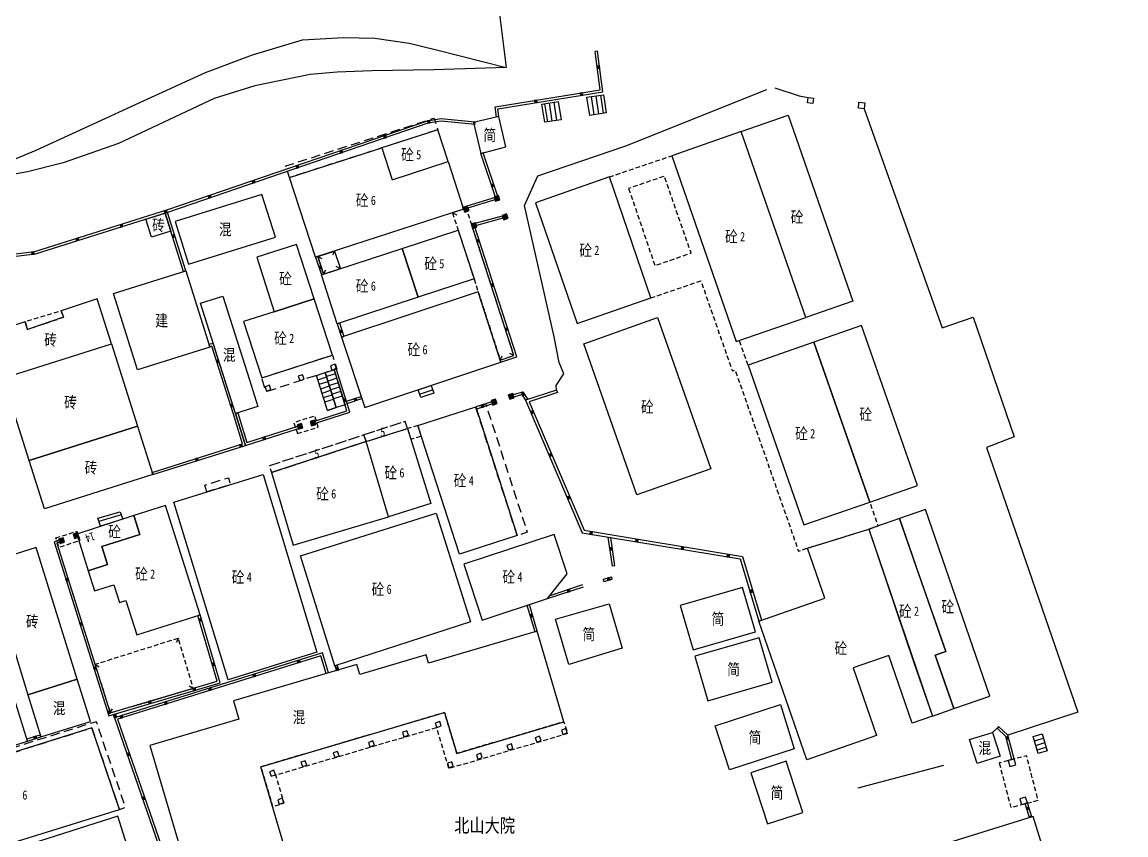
# Model space of a CAD drawing. Extents: x 395778 to 396698, y 996972 to 998012.
# Drawn here: x 396211.3 to 396330.3, y 997831.8 to 997919.4 of the extents above; entities that cross this region are included whole.
import ezdxf
from ezdxf.enums import TextEntityAlignment as Align

# ---------------------------------------------------------------- set-up
doc = ezdxf.new("R2010")
doc.units = 0
doc.header["$LTSCALE"] = 0.5
for name, pattern in [('X32', [1.5, 1, -0.5]), ('X39', [3, 2.5, -0.5]), ('X5', [3, 2, -1])]:
    doc.linetypes.add(name, pattern=pattern)
doc.layers.get('0').update_dxf_attribs({"linetype": 'CONTINUOUS'})
doc.layers.add('ASSIST', color=7, linetype='CONTINUOUS', plot=False)
doc.layers.add('JMD', color=6, linetype='CONTINUOUS')
doc.layers.add('门牌号', color=2, linetype='CONTINUOUS')
doc.styles.add('宋体', font='')
doc.styles.add('正等线体', font='simhei.ttf')
doc.styles.add('细等线体', font='', dxfattribs={"width": 0.8})
doc.styles.get('宋体').set_extended_font_data('SimSun')
doc.styles.get('细等线体').set_extended_font_data('SimSun')
doc.linetypes.add('444', pattern='A,4.5,[145,AAA.SHX,S=1,R=0,X=0,Y=1],4.5,-0.5,[146,AAA.SHX,S=1,R=0,X=0,Y=0],-0.5', length=10)
doc.linetypes.add('445', pattern='A,8,-0.5,[147,AAA.SHX,S=1,R=0,X=0,Y=0],-1.5', length=10)

# ---------------------------------------------------------------- blocks, each defined once
blk = doc.blocks.new('*U0')
at = {"linetype": 'Continuous'}
for points in [[(0, 0), (0.5, 0.5), (-0.5, 0.5)], [(0, 0), (-0.5, 0.5), (-0.5, -0.5)], [(0, 0), (-0.5, -0.5), (0.5, -0.5)], [(0, 0), (0.5, -0.5), (0.5, 0.5)]]:
    blk.add_solid(points, dxfattribs=at)
blk = doc.blocks.new('gc002')
blk.add_lwpolyline([(-0.5, -0.5), (0.5, -0.5), (0.5, 0.5), (-0.5, 0.5), (-0.5, -0.5)])
at = {"linetype": 'Continuous'}
blk.add_blockref('*U0', (0, 0), dxfattribs=at)
blk = doc.blocks.new('gc291')
blk.add_lwpolyline([(-0.5, -0.5), (0.5, -0.5), (0.5, 0.5), (-0.5, 0.5), (-0.5, -0.5)])

msp = doc.modelspace()

# ---------------------------------------------------------------- linework, layer by layer
at = {"layer": 'ASSIST', "linetype": 'Continuous', "flags": 128}
for points in [[(396208.7, 997903.9), (396212.79, 997905.56), (396217.18, 997907.58), (396220.31, 997909.03), (396223.11, 997910.32), (396231.03, 997913.95), (396236.1, 997915.84), (396241.51, 997917.46), (396245.94, 997917.7), (396249.31, 997917.64), (396253.02, 997917.11), (396255.8, 997916.43), (396263.46, 997914.5), (396263.46, 997914.5), (396255.66, 997914.24), (396248.99, 997914.13), (396245.24, 997913.99), (396242.35, 997913.72), (396236.38, 997912.5), (396231.99, 997911.13), (396221.68, 997906.29), (396215.7, 997904.22), (396211.83, 997903.23), (396207.24, 997902.42)], [(396301.45, 997836.84), (396310.67, 997839.29)]]:
    msp.add_lwpolyline(points, dxfattribs=at)
for points in [[(396267.34, 997910.54), (396269.1, 997910.81), (396269.4, 997908.85), (396267.64, 997908.58)], [(396274.26, 997909.59), (396272.49, 997909.32), (396272.19, 997911.28), (396273.96, 997911.55)], [(396244.19, 997877.53), (396243.03, 997881.29), (396243.97, 997881.62), (396245.14, 997877.82)], [(396244.93, 997881.91), (396246.1, 997878.12), (396245.14, 997877.82), (396243.97, 997881.62)], [(396254.27, 997878.9), (396253.99, 997879.75), (396255.39, 997880.21), (396255.67, 997879.38)], [(396221.86, 997866.58), (396222.12, 997865.81), (396219.73, 997865.03), (396219.45, 997865.9)], [(396320.87, 997840.53), (396320.33, 997842.38), (396321.3, 997842.67), (396321.84, 997840.84)]]:
    msp.add_lwpolyline(points, close=True, dxfattribs=at)
at = {"layer": 'JMD', "linetype": 'Continuous'}
for p, q in [((396273.31, 997916.23), (396273.06, 997916.2)), ((396268.11, 997910.66), (396268.41, 997908.7)), ((396268.6, 997910.73), (396268.91, 997908.77)), ((396269.1, 997910.81), (396269.4, 997908.85)), ((396272.49, 997909.32), (396272.19, 997911.28)), ((396272.98, 997909.4), (396272.68, 997911.36)), ((396273.48, 997909.47), (396273.18, 997911.43)), ((396273.97, 997909.55), (396273.67, 997911.51)), ((396267.62, 997910.58), (396267.92, 997908.62)), ((396260.08, 997908.59), (396260.05, 997908.34)), ((396262.7, 997909.19), (396262.45, 997909.16)), ((396260.99, 997905.28), (396260.75, 997905.21, -992.97)), ((396226.94, 997898.86), (396226.7, 997898.79)), ((396257.69, 997898.82), (396258.14, 997898.59)), ((396258.87, 997899.2), (396258.8, 997899.44)), ((396259.18, 997899.3), (396258.95, 997898.85)), ((396263.15, 997898.27), (396263.09, 997898.51)), ((396242.92, 997894.03), (396243.16, 997894.11)), ((396243.16, 997894.11), (396243.6, 997893.88)), ((396244.97, 997894.69), (396244.74, 997894.25)), ((396245.59, 997892.8), (396245.15, 997893.03)), ((396228.91, 997892.57), (396228.67, 997892.5)), ((396243.55, 997892.14), (396243.79, 997892.21)), ((396243.79, 997892.21), (396244.01, 997892.66)), ((396245.26, 997886.87), (396245.5, 997886.94)), ((396231.42, 997884.61), (396231.49, 997884.37)), ((396245.71, 997885.42), (396245.95, 997885.49, -82.64)), ((396262.84, 997882.94), (396263.06, 997883.39)), ((396264.31, 997883.44), (396263.87, 997883.66)), ((396262.91, 997882.71), (396262.84, 997882.94)), ((396243.03, 997881.29), (396243.97, 997881.62)), ((396243.17, 997880.82), (396244.12, 997881.14)), ((396245.07, 997881.46), (396244.11, 997881.17)), ((396245.21, 997880.99), (396244.26, 997880.69)), ((396245.15, 997882.03), (396244.92, 997881.95)), ((396243.32, 997880.34), (396244.27, 997880.65)), ((396243.47, 997879.86), (396244.42, 997880.17)), ((396243.62, 997879.38), (396244.57, 997879.69)), ((396245.36, 997880.51), (396244.41, 997880.21)), ((396245.51, 997880.03), (396244.55, 997879.74)), ((396253.99, 997879.75), (396255.39, 997880.21)), ((396254.14, 997879.27), (396255.54, 997879.75)), ((396268.91, 997879.72), (396269, 997879.44)), ((396243.76, 997878.91), (396244.72, 997879.21)), ((396243.91, 997878.43), (396244.86, 997878.73)), ((396245.66, 997879.55), (396244.7, 997879.26)), ((396245.8, 997879.07), (396244.85, 997878.78)), ((396247.9, 997878.79), (396247.83, 997879.03)), ((396264.2, 997878.95), (396264.13, 997879.19)), ((396265.56, 997878.62), (396265.77, 997878.76)), ((396244.19, 997877.53), (396245.14, 997877.82)), ((396246.1, 997878.12), (396245.14, 997877.82)), ((396260.19, 997877.9), (396260.27, 997877.66)), ((396261.93, 997878.46), (396262.01, 997878.22)), ((396234.28, 997877.19), (396234.52, 997877.27)), ((396242.9, 997876.15), (396242.82, 997876.38)), ((396241.08, 997875.57), (396241.01, 997875.81)), ((396225.37, 997870.6), (396225.3, 997870.84)), ((396221.96, 997866.28), (396219.55, 997865.56)), ((396222.12, 997865.81), (396219.73, 997865.03)), ((396215.35, 997863.58), (396215.43, 997863.34)), ((396274.75, 997863.82), (396274.5, 997863.79)), ((396275.19, 997860.78), (396274.94, 997860.75)), ((396274.92, 997859.34), (396274.86, 997859.58)), ((396274.01, 997859.09), (396273.96, 997859.34)), ((396267.94, 997857.23), (396268.22, 997857.58)), ((396265.99, 997856.59), (396265.75, 997856.51)), ((396230.46, 997855.49), (396230.23, 997855.42)), ((396266.83, 997853.72), (396266.59, 997853.64)), ((396228.12, 997852.96), (396227.89, 997852.52)), ((396219.14, 997850.13), (396219.58, 997849.9)), ((396245.01, 997850), (396245.25, 997850.07)), ((396244.3, 997849.22), (396244.06, 997849.15)), ((396245.16, 997849.47), (396245.4, 997849.54)), ((396229.72, 997847.55), (396229.28, 997847.79)), ((396220.78, 997844.92), (396221.01, 997845.36)), ((396221.22, 997844.39), (396221.45, 997844.47)), ((396316.59, 997843.44), (396316.42, 997843.26)), ((396211.86, 997841.87), (396211.79, 997842.11)), ((396213.29, 997842.32), (396213.21, 997842.55)), ((396320.33, 997842.38), (396321.3, 997842.67)), ((396320.47, 997841.9), (396321.44, 997842.2)), ((396320.61, 997841.42), (396321.58, 997841.72)), ((396320.75, 997840.94), (396321.72, 997841.24)), ((396319.69, 997835.23), (396319.45, 997835.15)), ((396320.14, 997833.78), (396319.9, 997833.71))]:
    msp.add_line(p, q, dxfattribs=at)
at = {"layer": 'JMD', "linetype": '445', "flags": 128}
msp.add_lwpolyline([(396317.09, 997950.1), (396299.89, 997943.47), (396287.57, 997939.32), (396261.61, 997929.47), (396263.46, 997914.5)], dxfattribs=at)
at = {"layer": 'JMD', "linetype": 'Continuous', "flags": 128}
for points in [[(396262.45, 997909.14), (396262.3, 997910.23), (396273.62, 997912.06), (396273.06, 997916.2)], [(396260.15, 997908.33), (396256.46, 997908.71), (396255.01, 997908.47), (396227.04, 997898.89), (396212.66, 997894.38), (396207.31, 997893.72), (396207.96, 997891.59), (396206.21, 997891.05), (396207.03, 997888.36)], [(396258.8, 997899.44), (396262.32, 997900.52), (396260.75, 997905.21)], [(396228.67, 997892.5), (396226.7, 997898.79)], [(396262.84, 997882.94), (396264.31, 997883.44), (396259.75, 997897.58), (396263.09, 997898.51)], [(396243.16, 997894.11), (396243.79, 997892.21)], [(396225.3, 997870.84), (396235.04, 997873.91), (396234.05, 997877.12), (396231.73, 997884.44), (396231.49, 997884.37)], [(396242.82, 997876.38), (396246.29, 997877.49), (396244.92, 997881.95)], [(396246.24, 997878.52), (396247.83, 997879.03)], [(396264.13, 997879.19), (396265.26, 997879.53), (396265.81, 997878.7)], [(396269, 997879.44), (396265.97, 997878.44), (396271.9, 997864.6), (396288.96, 997861.77), (396291, 997854.9)], [(396262.01, 997878.22), (396260.27, 997877.66)], [(396234.52, 997877.27), (396235.52, 997874.06), (396241.01, 997875.81)], [(396215.43, 997863.34), (396215.02, 997863.21), (396220.78, 997844.92), (396232.32, 997848.32), (396230.23, 997855.42)], [(396274.94, 997860.75), (396274.49, 997863.87)], [(396273.96, 997859.34), (396274.86, 997859.58)], [(396268.22, 997857.58), (396271.76, 997858.74)], [(396266.59, 997853.64), (396265.75, 997856.51)], [(396244.06, 997849.15), (396243.49, 997851.08), (396221.54, 997844.23), (396226.61, 997829.6), (396226.43, 997829.54), (396230.12, 997817.52)], [(396245.25, 997850.08), (396245.4, 997849.54)], [(396221.33, 997844.82), (396221.45, 997844.46)], [(396318.02, 997839.88), (396317.37, 997842.38), (396316.42, 997843.26)], [(396211.79, 997842.11), (396213.21, 997842.55)], [(396319.92, 997833.64), (396319.45, 997835.15)]]:
    msp.add_lwpolyline(points, dxfattribs=at)
at = {"layer": 'JMD', "color": 7, "linetype": 'Continuous', "flags": 128}
for points in [[(396262.7, 997909.19), (396262.58, 997910.02), (396273.9, 997911.86), (396273.31, 997916.23)], [(396260.08, 997908.59), (396256.45, 997908.96), (396254.95, 997908.71), (396226.96, 997899.13), (396212.6, 997894.63), (396206.98, 997893.94), (396207.65, 997891.75), (396205.9, 997891.21), (396206.8, 997888.29)], [(396258.87, 997899.2), (396262.64, 997900.35), (396260.99, 997905.28)], [(396228.91, 997892.57), (396226.94, 997898.86)], [(396262.91, 997882.71), (396264.63, 997883.28), (396260.06, 997897.41), (396263.15, 997898.27)], [(396242.92, 997894.03), (396243.55, 997892.14)], [(396225.37, 997870.6), (396235.35, 997873.74), (396234.28, 997877.19), (396231.89, 997884.75), (396231.42, 997884.61)], [(396242.9, 997876.15), (396246.6, 997877.32), (396245.15, 997882.03)], [(396268.91, 997879.72), (396265.56, 997878.62), (396271.69, 997864.33), (396288.73, 997861.51), (396290.71, 997854.8)], [(396246.31, 997878.28), (396247.9, 997878.79)], [(396264.2, 997878.95), (396265.16, 997879.23), (396265.56, 997878.62)], [(396261.93, 997878.46), (396260.19, 997877.9)], [(396234.28, 997877.19), (396235.35, 997873.74), (396241.08, 997875.57)], [(396215.35, 997863.58), (396214.71, 997863.37), (396220.61, 997844.61), (396232.63, 997848.15), (396230.46, 997855.49)], [(396275.19, 997860.78), (396274.75, 997863.82)], [(396267.94, 997857.23), (396271.81, 997858.49)], [(396274.01, 997859.09), (396274.92, 997859.34)], [(396266.83, 997853.72), (396265.99, 997856.59)], [(396244.3, 997849.22), (396243.66, 997851.39), (396221.22, 997844.39), (396226.29, 997829.75), (396226.12, 997829.7), (396229.89, 997817.45)], [(396245.01, 997850), (396245.16, 997849.47)], [(396221.09, 997844.75), (396221.22, 997844.39)], [(396318.26, 997839.95), (396317.59, 997842.51), (396316.59, 997843.44)], [(396211.86, 997841.87), (396213.29, 997842.32)], [(396320.16, 997833.71), (396319.69, 997835.23)]]:
    msp.add_lwpolyline(points, dxfattribs=at)
at = {"layer": 'JMD', "linetype": '444', "flags": 128}
for points, elevation in [([(396268.91, 997879.72), (396268.86, 997880.22), (396269.69, 997881.45), (396269.21, 997882.7), (396268.64, 997885.45), (396265.47, 997899.6), (396266.88, 997902.79), (396276.39, 997906.03), (396291.6, 997912.13)], 4.1), ([(396292.46, 997912.31), (396295.09, 997911.42), (396296.06, 997911.26)], 4.1), ([(396302.1, 997910.03), (396310.5, 997886.43), (396313.85, 997887.58), (396318.28, 997874.66), (396315.27, 997873.52), (396325.14, 997844.98)], 4.36), ([(396325.14, 997844.98), (396317.59, 997842.51)], 4.16)]:
    msp.add_lwpolyline(points, dxfattribs=dict(at, elevation=elevation))
at = {"layer": 'JMD', "linetype": 'Continuous'}
for points in [[(396267.34, 997910.54), (396269.1, 997910.81)], [(396272.19, 997911.28), (396273.96, 997911.55)], [(396274.26, 997909.59), (396272.49, 997909.32)], [(396269.4, 997908.85), (396267.64, 997908.58)], [(396244.19, 997877.53), (396243.03, 997881.29)], [(396243.97, 997881.62), (396245.14, 997877.82)], [(396244.93, 997881.91), (396246.1, 997878.12)], [(396254.27, 997878.9), (396253.99, 997879.75)], [(396255.39, 997880.21), (396255.67, 997879.38)], [(396219.73, 997865.03), (396219.45, 997865.9)], [(396221.86, 997866.58), (396222.12, 997865.81)], [(396320.87, 997840.53), (396320.33, 997842.38)], [(396321.3, 997842.67), (396321.84, 997840.84)]]:
    msp.add_lwpolyline(points, dxfattribs=at)
at = {"layer": 'JMD', "linetype": 'Continuous', "flags": 128}
for points, elevation in [([(396296.06, 997911.26), (396296.62, 997911.19), (396296.55, 997910.62), (396295.98, 997910.69)], 4.1), ([(396301.53, 997910.74), (396302.17, 997910.68), (396302.1, 997910.03), (396301.46, 997910.1)], 4.09), ([(396260.75, 997905.21), (396263.45, 997905.94), (396262.7, 997909.19), (396259.97, 997908.56)], -992.97), ([(396266.63, 997899.9), (396271.12, 997886.89), (396279.07, 997889.64), (396274.61, 997902.69)], -989.86), ([(396226.7, 997898.79), (396227.31, 997896.84), (396225.23, 997896.19), (396224.62, 997898.14)], -92.68), ([(396271.86, 997884.69), (396279.81, 997887.52), (396285.54, 997871.22), (396277.58, 997868.42)], -991.09), ([(396307.84, 997869.43), (396301.8, 997886.68), (396296.67, 997884.88), (396302.71, 997867.64)], -985.32), ([(396290.36, 997853.64), (396288.97, 997858.43), (396282.26, 997856.49), (396283.65, 997851.7)], 2.5)]:
    msp.add_lwpolyline(points, close=True, dxfattribs=dict(at, elevation=elevation))
at = {"layer": 'JMD', "linetype": 'X5', "flags": 128}
for points in [[(396256.1, 997907.77), (396250.07, 997905.82), (396240.12, 997902.62), (396239.72, 997903.88), (396255.7, 997909.02)], [(396237.11, 997881.02), (396244.73, 997883.49), (396245.21, 997882), (396237.59, 997879.53)], [(396264.67, 997864.03), (396260.19, 997877.9), (396261.26, 997878.24), (396265.75, 997864.38)], [(396231.18, 997868.74), (396230.96, 997869.46), (396233.51, 997870.27), (396233.73, 997869.53)], [(396200.4, 997838.05), (396200.55, 997837.58), (396218.77, 997843.3), (396221.76, 997834.52), (396222.42, 997834.74), (396219.28, 997843.97)]]:
    msp.add_lwpolyline(points, close=True, dxfattribs=at)
at = {"layer": 'JMD', "linetype": 'Continuous', "flags": 128}
for points in [[(396293.88, 997909.33), (396300.87, 997889.29), (396295.81, 997887.52), (396288.84, 997907.58)], [(396257.21, 997904.34), (396256.1, 997907.77), (396250.07, 997905.82), (396251.18, 997902.39)], [(396288.3, 997884.94), (396295.8, 997887.55), (396288.84, 997907.58), (396281.34, 997904.97)], [(396257.21, 997904.34), (396258.87, 997899.2), (396242.92, 997894.03), (396240.12, 997902.62), (396250.07, 997905.82), (396251.18, 997902.39)], [(396237.14, 997900.81), (396227.77, 997897.87), (396229.21, 997893.27), (396238.58, 997896.21)], [(396253.97, 997889.72), (396252.25, 997894.98), (396258.29, 997896.96), (396260.02, 997891.69)], [(396238.46, 997888.16), (396242.77, 997889.56), (396240.87, 997895.39), (396236.6, 997894.04)], [(396243.79, 997892.21), (396243.16, 997894.11), (396244.97, 997894.69), (396245.59, 997892.8)], [(396245.26, 997886.87), (396243.55, 997892.14), (396252.25, 997894.98), (396253.97, 997889.72)], [(396221.14, 997890.12), (396228.91, 997892.57), (396231.5, 997884.34), (396223.73, 997881.89)], [(396211.58, 997887.08), (396207.71, 997885.85), (396209.24, 997880.99), (396220.91, 997884.69), (396219.37, 997889.55), (396215.49, 997888.24), (396215.72, 997887.56), (396211.85, 997886.26)], [(396232.93, 997889.85), (396235.79, 997880.81), (396236.69, 997877.95), (396234.28, 997877.19), (396230.52, 997889.09)], [(396235.16, 997887.12), (396237.11, 997881.02), (396244.73, 997883.49), (396242.76, 997889.56), (396238.46, 997888.16)], [(396262.91, 997882.71), (396260.46, 997890.3), (396245.71, 997885.42), (396248.22, 997877.84)], [(396212.04, 997872.12), (396209.24, 997880.99), (396220.91, 997884.69), (396223.72, 997875.82)], [(396302.71, 997867.64), (396296.67, 997884.88), (396289.56, 997882.39), (396295.59, 997865.18)], [(396253.96, 997875.91), (396260.19, 997877.9), (396264.67, 997864.03), (396258.45, 997862.02)], [(396223.72, 997875.82), (396225.37, 997870.6), (396213.68, 997866.91), (396212.04, 997872.12)], [(396250.77, 997866.05), (396248.36, 997874.17), (396252.84, 997875.56), (396255.34, 997867.47)], [(396248.36, 997874.17), (396238.17, 997870.83), (396240.49, 997863.01), (396250.77, 997866.05)], [(396227.64, 997867.63), (396237.25, 997870.63), (396243.07, 997851.45), (396233.48, 997848.48)], [(396226.73, 997867.29), (396223.3, 997866.19), (396223.95, 997864.15), (396219.85, 997862.84), (396220.47, 997860.9), (396218.4, 997860.24), (396219.09, 997858.08), (396221.16, 997858.73), (396221.76, 997856.82), (396222.46, 997857.05), (396223.63, 997853.33), (396230.46, 997855.49)], [(396308.03, 997859.74), (396310.88, 997851.53), (396309.75, 997851.14), (396311.75, 997845.38), (396315.65, 997846.73), (396308.7, 997866.84), (396305.9, 997865.87), (396308.03, 997859.74)], [(396218.4, 997860.24), (396220.47, 997860.9), (396219.85, 997862.84), (396223.95, 997864.15), (396223.3, 997866.19), (396217.16, 997864.2)], [(396259.62, 997854.72), (396245.01, 997850), (396241.29, 997861.86), (396255.94, 997866.45)], [(396307.45, 997850.34), (396309.45, 997844.58), (396311.75, 997845.38), (396309.75, 997851.14), (396310.88, 997851.53), (396307.7, 997860.7), (396305.9, 997865.87), (396302.58, 997864.71), (396307.45, 997850.34)], [(396309.45, 997844.58), (396307.26, 997843.82), (396304.74, 997851.09), (396300.9, 997849.76), (396303.43, 997842.49), (396295.9, 997839.87), (396290.71, 997854.8), (396297.86, 997857.28), (396295.97, 997862.68), (396302.58, 997864.71)], [(396258.9, 997860.95), (396260.87, 997854.92), (396267.94, 997857.23), (396270.05, 997859.9), (396268.66, 997864.14)], [(396217.22, 997848.54), (396212.77, 997862.73), (396207.55, 997861.09), (396211.9, 997846.86)], [(396268.81, 997855.01), (396274.59, 997856.68), (396275.98, 997851.89), (396270.22, 997850.12)], [(396247.38, 997850.12), (396234.07, 997846.22), (396234.65, 997844.23), (396225.06, 997841.41), (396229.6, 997825.94), (396228.73, 997825.69), (396229.34, 997823.61), (396230.93, 997824.11), (396231.36, 997822.77), (396240.94, 997825.82), (396237.03, 997839.11), (396256.84, 997844.95), (396258.14, 997840.55), (396269.71, 997843.96), (396266.83, 997853.72), (396255.1, 997850.26), (396254.83, 997851.17), (396247.69, 997849.07), (396247.38, 997850.12)], [(396292.15, 997848.23), (396290.76, 997853.02), (396283.84, 997851.02), (396285.23, 997846.23)], [(396217.22, 997848.54), (396211.9, 997846.86), (396213.29, 997842.32), (396218.65, 997844)], [(396198.96, 997842.85), (396200.39, 997838.27), (396211.86, 997841.87), (396210.45, 997846.41)], [(396293.07, 997845.82), (396294.55, 997841.05), (396287.57, 997838.77), (396286.02, 997843.51)], [(396200.55, 997837.58), (396203.56, 997828.86), (396221.76, 997834.52), (396218.77, 997843.3)], [(396316.74, 997840.25), (396314.28, 997839.47), (396313.46, 997842.04), (396315.93, 997842.82)], [(396293.67, 997839.72), (396289.87, 997838.47), (396291.68, 997832.95), (396295.48, 997834.19), (396293.67, 997839.72)], [(396318.26, 997839.95), (396318.01, 997839.88), (396317.63, 997839.78), (396317.79, 997839.15), (396318.43, 997839.32)], [(396319.5, 997835.85), (396319.25, 997835.77), (396318.87, 997835.65), (396319.06, 997835.03), (396319.69, 997835.23)], [(396203.98, 997828.19), (396207.73, 997816.61), (396225.22, 997822.23), (396221.58, 997833.79)], [(396318.4, 997797.82), (396330.32, 997801.54), (396320.32, 997833.76), (396308.4, 997830.06)]]:
    msp.add_lwpolyline(points, close=True, dxfattribs=at)
at = {"layer": 'JMD', "linetype": 'X32', "flags": 128}
for points in [[(396274.61, 997902.69), (396281.34, 997904.97)], [(396279.07, 997889.64), (396284.47, 997891.49), (396287.87, 997881.78), (396288.16, 997881.9), (396295.01, 997862.34), (396295.97, 997862.68), (396302.58, 997864.71), (396303.61, 997865.07), (396302.71, 997867.64)], [(396289.56, 997882.39), (396288.63, 997885.06)]]:
    msp.add_lwpolyline(points, dxfattribs=at)
for points in [[(396276.68, 997901.45), (396279.52, 997893.14), (396283.42, 997894.48), (396280.54, 997902.76)], [(396257.69, 997898.82), (396258.29, 997896.96), (396260.02, 997891.69), (396260.46, 997890.3), (396262.84, 997882.94), (396264.31, 997883.44), (396259.75, 997897.58), (396259.18, 997899.3), (396258.87, 997899.2)], [(396211.58, 997887.08), (396211.85, 997886.26), (396215.72, 997887.56), (396215.49, 997888.24)], [(396240.96, 997875.02), (396243.21, 997875.73), (396242.83, 997876.92), (396240.58, 997876.2)], [(396253.96, 997875.91), (396252.84, 997875.56), (396253.19, 997874.41), (396254.33, 997874.76)], [(396214.91, 997863.77), (396217.18, 997864.51), (396217.51, 997863.5), (396215.24, 997862.75)], [(396220.78, 997844.92), (396229.72, 997847.55), (396228.12, 997852.96), (396219.14, 997850.13)], [(396258.14, 997840.55), (396256.84, 997844.95), (396237.03, 997839.11), (396238.29, 997834.81), (396239.53, 997835.22), (396238.64, 997838.23), (396255.96, 997843.33), (396257.26, 997838.93), (396270.13, 997842.72), (396269.71, 997843.96)], [(396316.65, 997839.52), (396317.9, 997834.73), (396320.85, 997835.5), (396319.61, 997840.29)]]:
    msp.add_lwpolyline(points, close=True, dxfattribs=at)
at = {"layer": 'JMD', "color": 7, "linetype": 'Continuous', "elevation": -82.64, "flags": 128}
msp.add_lwpolyline([(396245.26, 997886.87), (396245.71, 997885.42)], dxfattribs=at)
at = {"layer": 'JMD', "linetype": 'Continuous', "elevation": -82.64, "flags": 128}
msp.add_lwpolyline([(396245.5, 997886.95), (396245.95, 997885.49)], dxfattribs=at)
at = {"layer": 'JMD', "linetype": 'X39', "flags": 128}
for points in [[(396248.36, 997874.17), (396252.84, 997875.56), (396252.59, 997876.33), (396248.14, 997874.88)], [(396238.17, 997870.83), (396248.36, 997874.17), (396248.14, 997874.88), (396237.94, 997871.55)]]:
    msp.add_lwpolyline(points, close=True, dxfattribs=at)
at = {"layer": 'JMD', "linetype": '444', "flags": 128}
msp.add_lwpolyline([(396315.93, 997842.82), (396316.42, 997843.26)], dxfattribs=at)

# ---------------------------------------------------------------- block references
at = {"layer": 'JMD', "linetype": 'Continuous', "xscale": 0.25, "yscale": 0.25}
for p, rotation in [((396273.42, 997914.51), 97.72655390219893), ((396266.67, 997910.81), 9.208566126396633), ((396271.61, 997911.61), 9.208566126396633), ((396255.13, 997908.62), 189.4288230884667), ((396250.42, 997907.03), 198.8964530679243), ((396245.69, 997905.41), 198.8964530679243), ((396240.96, 997903.79), 198.8964530679243), ((396236.23, 997902.17), 198.8964530679243), ((396262.03, 997901.77), 108.5649252249515), ((396231.5, 997900.55), 198.8964530679243), ((396226.76, 997898.94), 197.4076398085654), ((396221.99, 997897.44), 197.4076398085654), ((396227.61, 997896.31), 107.4076398090922), ((396217.22, 997895.95), 197.4076398085654), ((396260.45, 997895.8), 107.8973628353782), ((396212.42, 997894.48), 187.0396763968558), ((396243.42, 997892.93), 288.4349488223935), ((396261.99, 997891.04), 107.8973628353782), ((396245.65, 997886.03), 287.2079654322233), ((396263.53, 997886.28), 107.8973628353782), ((396232.37, 997882.81), 107.5668394387995), ((396246.07, 997878.63), 107.1122111556284), ((396247.22, 997878.7), 17.64823169583945), ((396265.29, 997879.27), 303.4527521446537), ((396233.88, 997878.04), 107.5668394387995), ((396260.93, 997878), 197.8503502203888), ((396266.26, 997877.31), 293.2145574833519), ((396234.88, 997873.73), 17.47003297439289), ((396237.38, 997874.52), 17.64306306600472), ((396268.23, 997872.71), 293.2145574833519), ((396230.11, 997872.23), 17.47003297439289), ((396270.2, 997868.12), 293.2145574833519), ((396272.63, 997864.3), 350.5878148130806), ((396277.56, 997863.48), 350.5878148130806), ((396274.8, 997862.59), 98.29375023634468), ((396282.5, 997862.67), 350.5878148130806), ((396287.43, 997861.85), 350.5878148130806), ((396274.53, 997859.36), 15.29690722399743), ((396216.12, 997859.28), 287.4692671697532), ((396270.22, 997858.1), 18.08467313842005), ((396289.89, 997858.03), 286.4857318117199), ((396230.49, 997854.95), 106.3945199891092), ((396266.21, 997855.4), 106.4110490199343), ((396217.63, 997854.51), 287.4692671697532), ((396231.9, 997850.16), 106.3945199891092), ((396241.09, 997850.46), 197.3336723942832), ((396219.13, 997849.74), 287.4692671697532), ((396236.31, 997848.97), 197.3336723942832), ((396245.22, 997849.72), 286.355266289689), ((396229.84, 997847.46), 16.39451998926364), ((396231.54, 997847.48), 197.3336723942832), ((396225.04, 997846.05), 16.39451998926364), ((396226.77, 997845.99), 197.3336723942832), ((396220.63, 997844.97), 287.4692671697532), ((396221.28, 997844.57), 289.1207986989513), ((396221.99, 997844.5), 197.3336723942832), ((396212.68, 997842.26), 17.42597797556069), ((396317.54, 997842.21), 104.7062357071687), ((396222.72, 997840.44), 289.1207986987674), ((396224.35, 997835.71), 289.1207986987674), ((396319.75, 997834.61), 107.277010872481)]:
    msp.add_blockref('gc002', p, dxfattribs=dict(at, rotation=rotation))
at = {"layer": 'JMD', "linetype": 'Continuous', "yscale": 0.5, "zscale": 0.5}
for name, p, xscale, rotation in [('gc002', (396262.49, 997900.38, -93.34), 0.4999999999999999, 288.2792541527822), ('gc002', (396259.14, 997899.21, -93.88), 0.5, 23.17068428707456), ('gc002', (396260, 997897.45, -93.89), 0.5, 15.63090799150501), ('gc002', (396263.37, 997898.39, -93.34), 0.4999999999999999, 108.2792541527822), ('gc291', (396244.84, 997882.19), 0.4999999999999996, 19.11442804784273), ('gc291', (396241.37, 997881.05), 0.4999999999999996, 19.11442804784273), ('gc291', (396237.79, 997879.92), 0.4999999999999999, 19.11442804784272), ('gc002', (396262.18, 997878.42, -94.82), 0.5, 18.03627687116853), ('gc002', (396264.02, 997879.04, -94.82), 0.5, 198.0362768711685), ('gc002', (396241.25, 997875.81), 0.5, 16.62214852161867), ('gc002', (396242.65, 997876.17), 0.5, 16.62214852161867), ('gc002', (396217.07, 997864.03), 0.5, 17.81202752179912), ('gc002', (396215.52, 997863.49), 0.5, 17.81202752179912), ('gc291', (396256.15, 997843.67), 0.5000000000000006, 109.080075628906), ('gc291', (396252.61, 997842.67), 0.5, 109.0800756289059), ('gc291', (396269.75, 997842.91), 0.5000000000000006, 109.080075628906), ('gc291', (396248.94, 997841.58), 0.5, 109.0800756289059), ('gc291', (396266.92, 997842.09), 0.5000000000000006, 109.080075628906), ('gc291', (396245.14, 997840.44), 0.5, 109.0800756289059), ('gc291', (396260.58, 997840.25), 0.5000000000000006, 109.080075628906), ('gc291', (396263.88, 997841.25), 0.5000000000000006, 109.080075628906), ('gc291', (396241.65, 997839.44), 0.5000000000000001, 109.0800756289059), ('gc291', (396257.45, 997839.33), 0.5000000000000006, 109.080075628906), ('gc291', (396238.27, 997838.41), 0.5000000000000001, 109.0800756289059), ('gc291', (396239.16, 997835.4), 0.5, 109.0800756289059)]:
    msp.add_blockref(name, p, dxfattribs=dict(at, xscale=xscale, rotation=rotation))

# ---------------------------------------------------------------- texts
at = {"layer": 'JMD', "linetype": 'Continuous', "width": 0.8}
for s, height, style, p in [('简', 1.25, '细等线体', (396261.71, 997907.23, -992.97)), ('砼', 1.25, '细等线体', (396294.85, 997898.42)), ('砖', 1.25, '细等线体', (396225.97, 997897.49, -92.68)), ('混', 1.25, '细等线体', (396233.18, 997897.04)), ('砼', 1.25, '细等线体', (396239.68, 997891.78)), ('建', 1.25, '细等线体', (396226.32, 997887.23)), ('砖', 1.25, '细等线体', (396214.34, 997885.14)), ('混', 1.25, '细等线体', (396233.61, 997883.52)), ('砖', 1.25, '细等线体', (396216.48, 997878.4)), ('砼', 1.25, '细等线体', (396278.7, 997877.96, -991.09)), ('砼', 1.25, '细等线体', (396302.26, 997877.16, -985.32)), ('5', 1, '正等线体', (396250.17, 997875.18)), ('5', 1, '正等线体', (396243.06, 997872.84)), ('砖', 1.25, '细等线体', (396218.7, 997871.37)), ('砼', 1.25, '细等线体', (396221.24, 997864.52)), ('砼', 1.25, '细等线体', (396311.11, 997856.41)), ('砖', 1.25, '细等线体', (396212.36, 997854.79)), ('简', 1.25, '细等线体', (396286.31, 997855.07, 2.5)), ('简', 1.25, '细等线体', (396272.39, 997853.42)), ('砼', 1.25, '细等线体', (396299.58, 997851.95)), ('简', 1.25, '细等线体', (396288, 997849.63)), ('混', 1.25, '细等线体', (396215.27, 997845.44)), ('混', 1.25, '细等线体', (396241.13, 997844.46)), ('简', 1.25, '细等线体', (396290.3, 997842.29)), ('混', 1.25, '细等线体', (396315.1, 997841.14)), ('简', 1.25, '细等线体', (396292.68, 997836.33)), ('北山大院', 1.5, '宋体', (396261.15, 997832.82))]:
    msp.add_text(s, height=height, dxfattribs=dict(at, style=style)).set_placement(p, align=Align.MIDDLE)
at = {"layer": 'JMD', "linetype": 'Continuous', "style": '细等线体', "width": 0.8}
for p in [(396253.52, 997905.08), (396248.63, 997900.16), (396288.45, 997896.26), (396272.73, 997894.78, -989.86), (396256.01, 997893.34), (396248.63, 997890.93), (396239.82, 997885.29), (396254.2, 997884.07), (396296.01, 997875.02), (396251.71, 997870.8), (396259.19, 997869.96), (396244.35, 997868.53), (396224.83, 997859.88), (396235.24, 997859.55), (396264.44, 997859.58), (396250.33, 997858.25), (396307.21, 997855.88)]:
    msp.add_text('砼', height=1.25, dxfattribs=at).set_placement(p, align=Align.MIDDLE_RIGHT)
at = {"layer": 'JMD', "linetype": 'Continuous', "style": '正等线体', "width": 0.8}
for s, p in [('5', (396253.77, 997905.08)), ('6', (396248.88, 997900.16)), ('2', (396288.7, 997896.26)), ('2', (396272.98, 997894.78, -989.86)), ('5', (396256.26, 997893.34)), ('6', (396248.88, 997890.93)), ('2', (396240.07, 997885.29)), ('6', (396254.45, 997884.07)), ('2', (396296.26, 997875.02)), ('6', (396251.96, 997870.8)), ('4', (396259.44, 997869.96)), ('6', (396244.6, 997868.53)), ('2', (396225.08, 997859.88)), ('4', (396235.49, 997859.55)), ('4', (396264.69, 997859.58)), ('6', (396250.58, 997858.25)), ('2', (396307.46, 997855.88)), ('6', (396211.29, 997836.07))]:
    msp.add_text(s, height=1, dxfattribs=at).set_placement(p, align=Align.MIDDLE_LEFT)
at = {"layer": '门牌号', "linetype": 'Continuous', "style": '细等线体', "width": 0.8}
msp.add_text('14', height=0.9, rotation=199.2096, dxfattribs=at).set_placement((396218.59, 997863.84), align=Align.MIDDLE)

doc.saveas('drawing.dxf')
